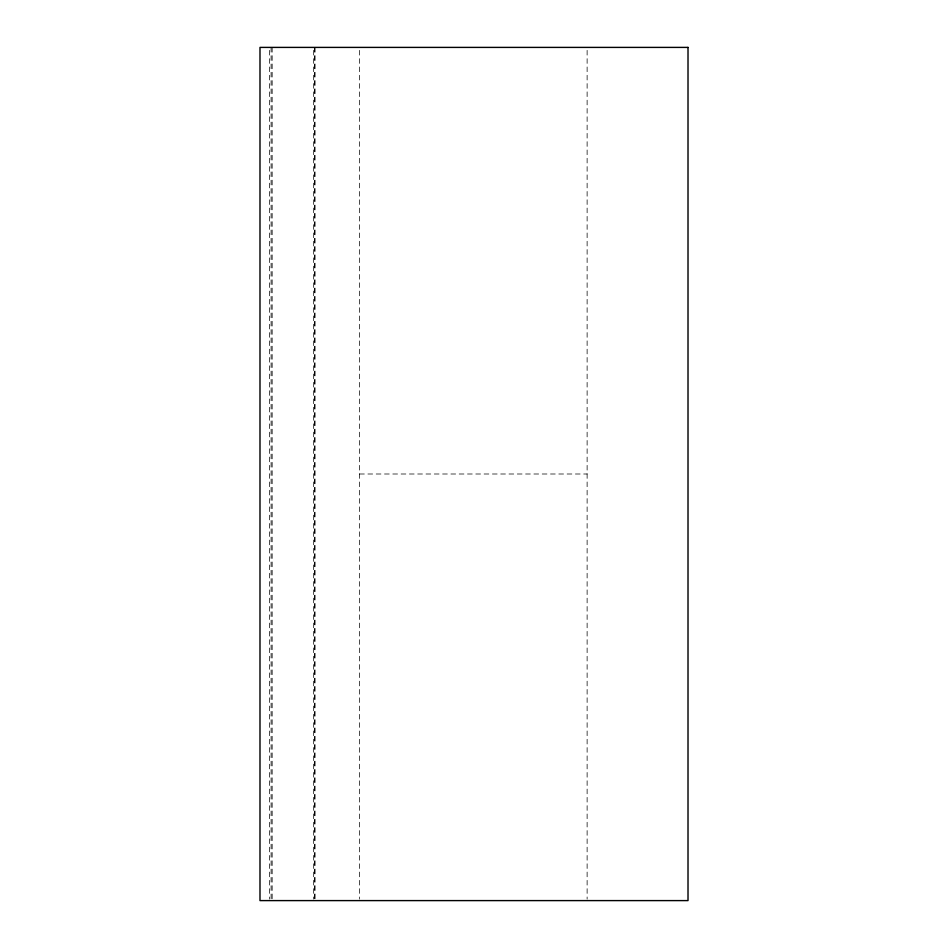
<?xml version="1.0" encoding="UTF-8"?>
<svg xmlns="http://www.w3.org/2000/svg" width="948" height="948" viewBox="0 0 948 948"><rect width="100%" height="100%" fill="white"/><g stroke="black" fill="none" stroke-linecap="round" stroke-linejoin="round"><path stroke-width="0.71" stroke-dasharray="4.74 3.56" d="M359.6 474L587.12 474M587.12 50.363L587.12 899.119M359.6 50.363L359.6 899.119M315.08 47.4L315.08 899.119M314.558 47.4L314.653 899.119M313.67 50.363L313.67 899.119M272.159 47.4L272.159 899.119M271.081 47.4L271.081 899.119M269.362 50.363L269.362 899.119"/><path stroke-width="1.42" d="M688.011 47.4L259.989 47.4L259.989 900.6L688.011 900.6L688.011 47.4"/></g></svg>
